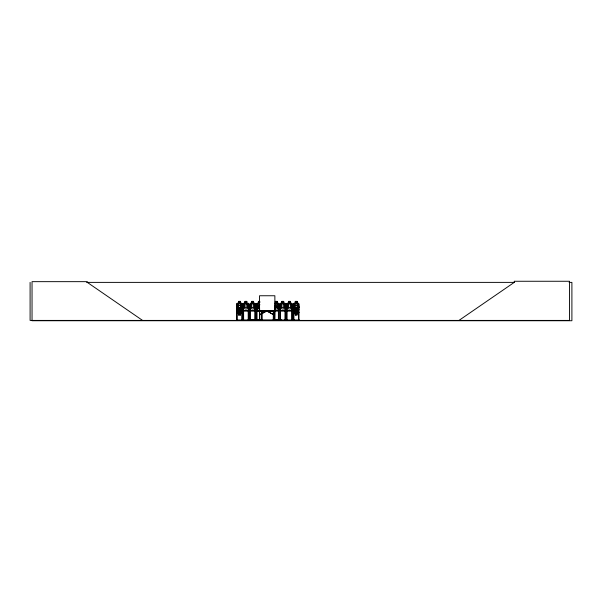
<?xml version="1.0" encoding="UTF-8"?>
<svg xmlns="http://www.w3.org/2000/svg" width="602" height="602" viewBox="0 0 602 602"><rect width="100%" height="100%" fill="white"/><g stroke="black" fill="none" stroke-linecap="round" stroke-linejoin="round"><path stroke-width="0.9" d="M259.47 320.339L259.53 295.755L274.866 295.755L274.888 320.414L274.836 319.858M237.376 305.568L236.729 307.449L237.421 305.635L241.808 305.568L242.395 307.449M242.388 308.992L241.741 310.865L237.308 310.865L236.729 308.992M248.754 308.992L248.107 310.865L243.675 310.865L243.095 308.992M255.406 308.984L254.774 310.805L250.432 310.805L249.868 308.984L249.807 303.927L250.402 303.257L251.689 303.257M293.385 307.449L294.032 305.568L298.464 305.568L299.051 307.449L298.419 305.635M293.445 307.456L294.077 305.635M299.043 308.992L298.396 310.865L293.964 310.865L293.385 308.992M236.255 320.407L236.556 320.098M236.654 320.339L236.729 303.927L237.331 303.257L238.618 303.257L238.618 301.369L240.507 301.369L240.507 303.257L241.726 303.257L242.388 303.92L242.388 312.513L241.793 313.183L237.399 313.183L236.729 312.521L236.789 303.957L237.361 303.318L241.695 303.318L242.328 303.95L242.32 320.414M242.945 320.369L242.997 319.858L243.637 319.858M259.658 301.369L258.393 301.369L258.393 303.257L257.107 303.257L256.512 303.927L256.429 320.414L256.414 319.858M273.255 320.091L273.331 311.377M279.787 320.369L279.84 319.858M286.507 320.129L286.642 303.927L287.244 303.257L288.531 303.257L288.531 301.369L290.42 301.369L290.352 303.318L291.3 303.95L291.3 307.471L290.352 308.984L288.591 308.984L287.651 307.471L287.651 303.95L288.591 303.318L288.591 301.429L290.352 301.429M293.189 320.339L293.926 319.858M256.971 310.459L259.876 304.65M272.397 313.792L273.955 314.861L267.348 311.385M272.428 314.078L267.875 311.385M240.439 315.012L240.439 313.123L241.387 312.491L241.387 308.969L240.439 307.456L240.439 303.95L238.678 303.95L238.678 307.471L237.737 308.969L237.737 312.491L238.678 313.123L238.678 315.012M240.439 301.429L238.678 301.429L238.678 303.318L237.737 303.95L237.737 307.471L238.678 308.984L238.595 312.483L239.588 310.767C240.318 313.612 242.395 312.521 239.957 310.339C242.598 307.637 240.266 307.073 239.558 309.925C238.798 307.073 236.556 307.645 239.175 310.331L237.978 312.498L240.439 312.491L240.439 308.969L241.387 307.471L241.387 303.95L240.439 303.318L240.499 301.369M297.095 313.123L298.043 312.491L298.043 308.969L297.095 307.456L297.095 303.95L295.334 303.95L295.334 307.471L294.393 308.969L294.393 312.491L295.334 313.123L295.334 315.012M297.095 301.429L295.334 301.429L295.334 303.318L294.393 303.95L294.393 307.471L295.334 308.984L295.334 312.491L297.095 312.491L297.095 308.969L298.043 307.471L298.043 303.95L297.095 303.318L297.162 301.369L295.273 301.369L295.273 303.257L293.987 303.257L293.385 303.927L293.347 320.414M279.99 303.957L280.562 303.318L284.904 303.318L285.529 303.95L285.589 320.414M298.419 313.123L298.983 312.483L298.442 313.183L294.047 313.183L293.385 312.521M458.98 320.414L514.243 282.383L514.243 281.262L569.5 281.262L569.5 320.414L30.1 320.414L30.1 282.383M258.461 301.429L258.461 303.318L257.513 303.95L257.513 307.471L258.461 308.984M265.745 311.385L261.185 314.078M266.265 311.385L259.552 314.65L261.328 314.003M86.598 282.383L514.529 282.383M569.078 282.383L571.9 282.383L571.9 320.738L32.041 320.738L32.041 281.661L87.305 281.661L87.305 282.383L142.561 320.414M278.907 320.407L278.967 303.935L278.365 303.242L277.146 303.242L277.146 301.354L275.257 301.354L275.317 303.303L278.335 303.303L278.967 303.935L279.027 308.976L278.38 310.858L274.836 310.858M246.805 301.429L245.044 301.429L245.044 303.318L244.096 303.95L244.096 307.471L245.044 308.984L246.805 308.984L247.746 307.471L247.746 303.95L246.805 303.318L246.865 301.369L244.976 301.369L244.976 303.257L243.69 303.257L243.095 303.927L243.118 320.414M251.756 301.429L253.517 301.429L253.517 303.318L254.458 303.95L254.458 307.471L253.517 308.984L251.756 308.984L250.808 307.471L250.808 303.95L251.756 303.318L251.689 301.369L253.577 301.369L253.577 303.257L254.804 303.257L255.466 303.92L255.466 308.992L254.819 310.865L250.387 310.865L249.807 308.992M281.879 301.429L283.64 301.429L283.64 303.318L284.588 303.95L284.588 307.471L283.64 308.984L281.879 308.984L280.938 307.471L280.938 303.95L281.879 303.318L281.819 301.369L283.708 301.369L283.708 303.257L284.927 303.257L285.596 303.92M259.906 301.745L258.777 301.745L258.777 302.377L259.906 302.377M246.865 303.257L248.092 303.257L248.754 303.92L248.792 320.129M281.819 303.257L280.532 303.257L279.93 303.927L279.9 320.414M290.42 303.257L291.639 303.257L292.309 303.92L292.309 308.992L291.661 310.865L287.222 310.865L286.642 308.992M297.155 303.257L298.381 303.257L299.043 303.92L298.976 320.414L299.42 320.407M243.72 303.318L248.062 303.318L248.694 303.95M250.432 303.318L254.774 303.318L255.406 303.95L255.346 320.414M257.137 303.318L258.461 303.318M291.616 303.318L287.274 303.318L286.702 303.957L286.702 308.984M298.351 303.318L294.009 303.318L293.445 303.957L293.445 312.491M236.691 305.079L237.211 305.079L237.211 320.414M242.328 305.079L241.801 305.079L241.869 320.414M243.057 305.079L243.577 305.079L243.637 320.414M248.694 305.079L248.174 305.079L248.235 320.414M255.406 305.079L254.887 305.079L254.827 320.414M256.475 305.079L256.994 305.079L257.054 320.414M259.53 305.079L259.816 320.414M274.873 305.079L274.58 320.414M278.967 305.063L278.448 305.063L278.387 320.407M279.9 305.079L280.419 305.079L280.479 320.414M285.529 305.079L285.009 305.079L284.949 320.414M286.612 305.079L287.131 305.079L287.071 320.414M292.241 305.079L291.722 305.079L291.782 320.414M293.347 305.079L293.866 305.079L293.926 320.414M298.983 305.079L298.457 305.079L298.524 320.414M238.678 307.471L240.439 307.456M295.334 307.471L297.095 307.456M238.678 308.984L240.439 308.969M275.317 308.969L277.078 308.969L278.026 307.456L278.026 303.935L277.078 303.303L277.078 301.414M295.334 308.984L297.095 308.969M237.354 310.805L241.695 310.805M248.062 310.805L243.72 310.805L243.155 308.984L243.155 303.957M274.866 310.79L278.335 310.79M280.562 310.805L284.904 310.805L285.529 308.984L284.949 310.865L280.509 310.865L279.93 308.992M287.274 310.805L291.616 310.805M294.009 310.805L298.351 310.805M259.755 310.865L257.092 310.865L256.512 308.992M259.138 310.963L274.482 310.963M259.138 311.174L274.866 311.099M259.733 314.906L259.733 315.38M273.27 319.843L273.91 319.843L273.91 320.407M278.387 319.843L279.027 319.843L279.004 320.407M236.631 319.858L237.271 319.858M248.754 319.858L248.114 319.858L248.114 320.414M249.71 319.858L250.349 319.858M284.949 319.858L285.589 319.858M286.552 319.858L287.192 319.858L287.192 320.414M299.043 319.858L298.396 319.858L298.404 320.414M237.271 320.016L241.748 320.016M243.637 320.016L248.114 320.016M250.349 320.016L254.827 320.016M257.054 320.016L261.531 320.016M262.179 320.106L262.111 310.489M273.91 320.008L278.387 320.008M280.479 320.016L284.949 320.016M287.192 320.016L291.661 320.016M293.926 320.016L298.404 320.016M292.354 320.369L292.301 319.858L291.661 319.858L291.661 320.414M255.541 320.377L255.466 319.858M242.764 320.407L241.741 319.858L241.748 320.414M274.971 303.242L278.545 310.384M298.923 319.858L298.923 320.414M297.095 313.123L297.162 315.072L295.273 315.072L295.273 313.183M293.806 319.858L293.806 320.414M292.241 303.95L292.241 320.414M286.665 319.858L286.665 320.414M285.468 319.858L285.468 320.414M285.07 319.858L285.07 320.414M281.54 320.414L281.578 319.94L250.853 319.94L250.891 320.414M280.359 319.858L280.359 320.414M278.508 319.843L278.508 320.407M274.64 319.858L274.64 320.414M273.85 311.377L273.79 320.407M273.391 319.843L273.391 320.407M266.806 310.752L266.806 311.385M262.043 319.858L262.051 320.414M261.584 310.489L261.584 320.414M261.531 319.858L261.531 320.414M259.138 310.752L259.138 311.385L274.482 311.385L274.482 310.752L257.137 310.805L256.572 308.984L256.572 303.957M258.461 303.95L258.461 307.471M256.934 319.858L256.934 320.414M254.947 319.858L254.947 320.414M252.012 319.94L252.012 320.414M250.349 320.414L250.289 305.079L249.77 305.079L249.71 320.414M250.229 319.858L250.229 320.414M249.83 319.858L249.83 320.414M248.634 319.858L248.634 320.414M240.507 313.183L240.507 315.072L238.618 315.072L238.618 313.183M237.271 319.858L237.271 320.414M236.752 319.858L236.752 320.414M294.581 308.089L295.83 310.331C293.272 312.912 295.529 313.484 296.244 310.767C296.884 313.634 299.111 312.506 296.613 310.339C299.156 308.058 296.967 306.9 296.207 309.925L295.213 308.156L294.581 308.089M240.123 301.745L238.994 301.745L238.994 302.377L240.123 302.377L240.123 301.745M246.489 301.745L245.36 301.745L245.36 302.377L246.489 302.377L246.489 301.745M253.201 301.745L252.072 301.745L252.072 302.377L253.201 302.377L253.201 301.745M276.762 301.73L275.633 301.73L275.633 302.362L276.762 302.362L276.762 301.73M283.331 301.745L282.195 301.745L282.195 302.377L283.331 302.377L283.331 301.745M290.044 301.745L288.907 301.745L288.907 302.377L290.044 302.377L290.044 301.745M296.778 301.745L295.65 301.745L295.65 302.377L296.778 302.377L296.778 301.745M246.805 303.95L245.044 303.95L245.044 307.471L246.805 307.471L246.805 303.95M253.517 303.95L251.756 303.95L251.756 307.471L253.517 307.471L253.517 303.95M277.078 303.935L275.317 303.935L275.317 307.456L277.078 307.456L277.078 303.935M283.64 303.95L281.879 303.95L281.879 307.471L283.64 307.471L283.64 303.95M290.352 303.95L288.591 303.95L288.591 307.471L290.352 307.471L290.352 303.95M240.123 314.063L238.994 314.063L238.994 314.695L240.123 314.695L240.123 314.063M296.778 314.063L295.65 314.063L295.65 314.695L296.778 314.695L296.778 314.063M273.88 314.906L273.639 315.38L273.88 314.906"/></g></svg>
